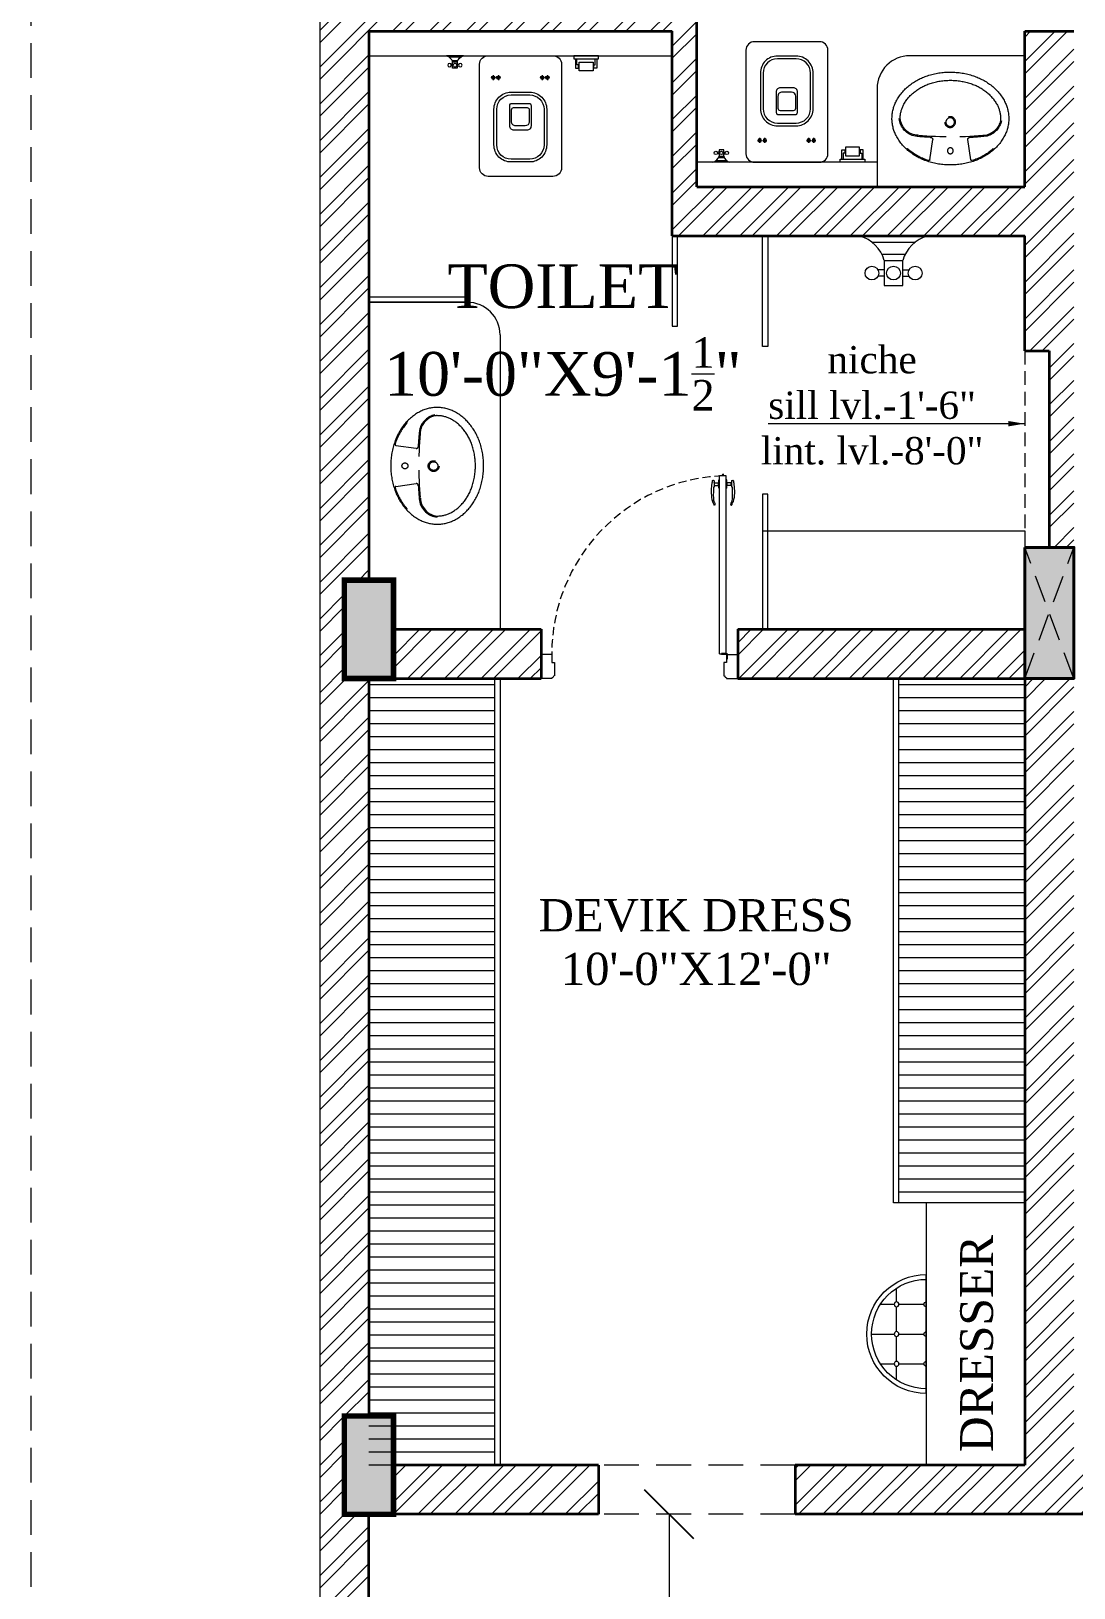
# Model space of a CAD drawing. Header units: inches. Extents: x -61 to 4103, y -308 to 989.
# Drawn here: x 1324.9 to 1515.7, y 253.7 to 538.7 of the extents above; entities that cross this region are included whole.
import ezdxf

# ---------------------------------------------------------------- set-up
doc = ezdxf.new("R2010")
doc.units = ezdxf.units.IN
doc.set_wipeout_variables(frame=1)
for name, pattern in [('$0$$0$$0$HIDDEN', [9.525, 6.35, -3.175]), ('$0$$2$$0$HIDDEN', [0.375, 0.25, -0.125]), ('$2$$0$HIDDEN', [0.375, 0.25, -0.125]), ('AR-01-R0-COLUMN LAYOUT$0$$0$HIDDEN', [0.375, 0.25, -0.125]), ('AR-01-R0-COLUMN LAYOUT$0$HIDDEN', [9.525, 6.35, -3.175])]:
    doc.linetypes.add(name, pattern=pattern)
doc.layers.get('0').update_dxf_attribs({"lineweight": 0})
for name, color, linetype, lineweight in [('A-DOOR', 34, 'Continuous', 13), ('A-FIXTURE', 30, 'Continuous', 13), ('A-HATCH', 8, 'Continuous', 0), ('A-HIDDEN', 8, '$2$$0$HIDDEN', 9), ('A-TEXT', 2, 'Continuous', 13), ('A-WALL', 1, 'Continuous', 35), ('AR-01-R0-COLUMN LAYOUT$0$A-COMMON WALL', 1, 'Continuous', 0), ('AR-01-R0-COLUMN LAYOUT$0$S-BEAM PLINTH', 3, 'AR-01-R0-COLUMN LAYOUT$0$HIDDEN', 9), ('AR-01-R0-COLUMN LAYOUT$0$S-COLUMN FIRST FLOOR', 6, 'Continuous', 40), ('AR-01-R0-COLUMN LAYOUT$0$S-COLUMN GROUND FLOOR', 6, 'Continuous', 40), ('AR-01-R0-COLUMN LAYOUT$0$S-COLUMN HATCH FIRST FLOOR', 8, 'Continuous', 9), ('AR-01-R0-COLUMN LAYOUT$0$S-COLUMN HATCH GROUND FLOOR', 8, 'Continuous', 9), ('AR-01-R0-COLUMN LAYOUT$0$S-COLUMN S.F. HIDDEN', 8, 'AR-01-R0-COLUMN LAYOUT$0$$0$HIDDEN', 9)]:
    doc.layers.add(name, color=color, linetype=linetype, lineweight=lineweight)
doc.layers.add('A-FURNITURE', color=35, linetype='Continuous', lineweight=13, true_color=0xab6a54)
doc.styles.add('$0$$0$STYLE1', font='romantic.ttf', dxfattribs={"height": 6})
doc.styles.add('$1$$0$STYLE1', font='romantic.ttf', dxfattribs={"height": 6})
doc.styles.add('M', font='arial.ttf', dxfattribs={"height": 12})
doc.styles.get("Standard").update_dxf_attribs({"font": 'arial.ttf', "height": 9})
doc.dimstyles.new('M', dxfattribs={"dimtxt": 12, "dimasz": 3, "dimexe": 0.075, "dimexo": 0.1, "dimgap": 0.09, "dimtad": 0, "dimtoh": 1, "dimdec": 1, "dimzin": 0, "dimdsep": 46, "dimlunit": 4, "dimtxsty": 'M', "dimblk": 'OBLIQUE', "dimcen": 0.09, "dimdle": 0.075, "dimclrd": 256, "dimclre": 256, "dimclrt": 256, "dimazin": 0, "dimtfac": 1, "dimtdec": 1, "dimtix": 1, "dimtofl": 0, "dimtmove": 0, "dimatfit": 0, "dimldrblk": 'OBLIQUE', "dimfxl": 1, "dimtolj": 1, "dimtzin": 0, "dimlwd": -1, "dimlwe": -1, "dimarcsym": 0})
doc.dimstyles.get("Standard").update_dxf_attribs({"dimtxt": 18, "dimasz": 6, "dimexe": 0, "dimexo": 6, "dimgap": 0.09, "dimtad": 0, "dimtih": 1, "dimtoh": 1, "dimdec": 1, "dimzin": 0, "dimdsep": 46, "dimlunit": 4, "dimtxsty": 'Standard', "dimblk": 'OBLIQUE', "dimcen": 0.09, "dimclrd": 256, "dimclre": 256, "dimclrt": 256, "dimadec": 0, "dimazin": 0, "dimtfac": 1, "dimtdec": 1, "dimtofl": 0, "dimtmove": 1, "dimatfit": 3, "dimfxl": 1, "dimtolj": 1, "dimtzin": 0, "dimlwd": -1, "dimlwe": -1, "dimarcsym": 0})
pattern_1 = [(45, (1377.729, -0.0001), (-3.367596, 3.367596), []), (45, (1379.974, -0.0001), (-3.367596, 3.367596), [])]
pattern_2 = [(180, (1377.729, -0.0001), (-4e-16, -2.38125), [])]
pattern_3 = [(45, (1377.729, -0.0001), (-3.367596, 3.367596), []), (45, (1379.974, -0.0001), (-3.367596, 3.367596), [])]

# ---------------------------------------------------------------- blocks, each defined once
blk = doc.blocks.new('$0$AK-BASE PLANS$0$$0$$0$aalisie dot')
at = {"ltscale": 0.6}
for p, q in [((326403.3, 156595.6), (326409.2, 156595.6)), ((326406.4, 156598.9), (326406.4, 156592.2)), ((326410.4, 156595.6), (326416.4, 156595.6)), ((326413.6, 156598.9), (326413.6, 156592.2)), ((326472.3, 156595.6), (326478.3, 156595.6)), ((326475.4, 156598.9), (326475.4, 156592.2)), ((326479.5, 156595.6), (326485.4, 156595.6)), ((326482.6, 156598.9), (326482.6, 156592.2))]:
    blk.add_line(p, q, dxfattribs=at)
for points in [[(326399.1, 156626.5), (326490.5, 156626.5, -0.414214), (326502.5, 156614.5), (326502.5, 156468.6, -0.414214), (326490.5, 156456.6), (326399.1, 156456.6, -0.414214), (326387.1, 156468.6), (326387.1, 156614.5, -0.414214)], [(326431.4, 156575.1), (326457.7, 156575.1, -0.414214), (326481.7, 156551.1), (326481.7, 156500.8, -0.414214), (326457.7, 156476.8), (326431.4, 156476.8, -0.414214), (326407.4, 156500.8), (326407.4, 156551.1, -0.414214)], [(326431.4, 156571.3), (326457.7, 156571.3, -0.414214), (326477.9, 156551.1), (326477.9, 156500.8, -0.414214), (326457.7, 156480.7), (326431.4, 156480.7, -0.414214), (326411.3, 156500.8), (326411.3, 156551.1, -0.414214)], [(326432.7, 156559.4), (326456.6, 156559.4, -0.414214), (326459.6, 156556.4), (326459.6, 156527.5, -0.414214), (326453.6, 156521.5), (326435.7, 156521.5, -0.414214), (326429.7, 156527.5), (326429.7, 156556.4, -0.414214)], [(326435.1, 156553.4), (326454.1, 156553.5, -0.415414), (326457.1, 156550.5), (326457.1, 156533.6, -0.413014), (326451.1, 156527.6), (326438.1, 156527.6, -0.415414), (326432.1, 156533.6), (326432.1, 156550.4, -0.413014)]]:
    blk.add_lwpolyline(points, format="xyb", close=True, dxfattribs=at)
for centre in [(326406.4, 156595.6), (326413.6, 156595.6), (326475.4, 156595.6), (326482.6, 156595.6)]:
    blk.add_circle(centre, 2.41, dxfattribs=at)
blk = doc.blocks.new('$0$AK-BASE PLANS$0$$0$$0$Health Faucet-plan')
for p, q in [((0, 50.8), (69.9, 50.8)), ((12.5, 44.4), (57.4, 44.4)), ((25.4, 15.9), (19.1, 15.9)), ((25.4, 9.5), (19.1, 9.5)), ((47.1, 31.7), (22.9, 31.7)), ((44.4, 15.9), (50.8, 15.9)), ((44.4, 9.5), (50.8, 9.5))]:
    blk.add_line(p, q)
blk.add_lwpolyline([(25.4, 25.4), (25.4, 0), (44.4, 0), (44.4, 25.4)], close=True)
for centre in [(12.7, 12.7), (34.9, 12.7), (57.2, 12.7)]:
    blk.add_circle(centre, 7.1)
for centre, start, end in [((-9.5, 15.9), 15.2551, 74.7449), ((79.4, 15.9), 105.25512, 164.74488)]:
    blk.add_arc(centre, 36.2, start, end)
blk = doc.blocks.new('$0$AK-BASE PLANS$0$$0$$0$A$C0BFF59D6')
at = {"linetype": 'Continuous'}
blk.add_wipeout([(18.8, 9.4), (75, 9.4), (75, 28.1), (70.6, 28.1), (70.6, 32.1), (92.9, 32.1), (92.9, 117.9), (38.4, 117.9), (38.4, 32.1), (60.6, 32.1), (60.6, 28.1), (56.3, 28.1), (56.3, 18.8), (18.8, 18.8), (18.8, 131.3), (56.3, 131.3), (56.3, 121.9), (60.6, 121.9), (60.6, 117.9), (70.6, 117.9), (70.6, 121.9), (75, 121.9), (75, 140.6), (18.8, 140.6), (18.8, 150), (0, 150), (0, 0), (18.8, 0)], dxfattribs=at)
for p, q in [((18.8, 140.6), (75, 140.6)), ((56.3, 131.3), (18.8, 131.3)), ((56.3, 121.9), (56.3, 131.3)), ((75, 121.9), (56.3, 121.9)), ((60.6, 121.9), (60.6, 117.9)), ((70.6, 121.9), (70.6, 117.9)), ((75, 140.6), (75, 121.9)), ((56.3, 18.8), (18.8, 18.8)), ((18.8, 9.4), (75, 9.4)), ((56.3, 28.1), (56.3, 18.8)), ((75, 28.1), (56.3, 28.1)), ((60.6, 32.1), (60.6, 28.1)), ((70.6, 32.1), (70.6, 28.1)), ((75, 9.4), (75, 28.1))]:
    blk.add_line(p, q)
for points in [[(18.8, 150), (0, 150), (0, 0), (18.8, 0)], [(92.9, 32.1), (38.4, 32.1), (38.4, 117.9), (92.9, 117.9)]]:
    blk.add_lwpolyline(points, close=True)
blk = doc.blocks.new('$0$AK-BASE PLANS$0$$0$$0$WA. CLOSET')
at = {"ltscale": 0.7, "extrusion": (0, 0, -1)}
for name, p, xscale, yscale, zscale, rotation in [('$0$AK-BASE PLANS$0$$0$$0$A$C0BFF59D6', (604390.94, 687904.28), 0.0299828199204082, 0.0299828199204082, -0.0299828199204082, 359.9999767286116), ('$0$AK-BASE PLANS$0$$0$$0$aalisie dot', (624743.16, 645475.92), 0.1299411421641707, 0.1299411421641707, -0.1299411421641707, 90)]:
    blk.add_blockref(name, p, dxfattribs=dict(at, xscale=xscale, yscale=yscale, zscale=zscale, rotation=rotation))
at = {"ltscale": 0.7, "xscale": 0.0449742297225058, "yscale": 0.0449742297225058, "zscale": 0.0449742297225058, "rotation": 270}
blk.add_blockref('$0$AK-BASE PLANS$0$$0$$0$Health Faucet-plan', (-604393.22, 687884.1), dxfattribs=at)
blk = doc.blocks.new('$1$$0$DC XVS')
at = {"linetype": '$2$$0$HIDDEN', "ltscale": 20}
blk.add_lwpolyline([(42965.79, -4769.5, -0.120605), (42968.95, -4770.26, -0.10507), (42971.81, -4772.61, -0.088649), (42973.64, -4775.97, -0.079738), (42974.32, -4780.16, -0.079738), (42973.66, -4784.36, -0.088649), (42971.85, -4787.73, -0.10507), (42968.99, -4790.09, -0.120605), (42965.84, -4790.87, -0.120605), (42962.69, -4790.11, -0.10507), (42959.82, -4787.75, -0.088649), (42958, -4784.39, -0.079738), (42957.32, -4780.2, -0.079738), (42957.98, -4776.01, -0.088649), (42959.79, -4772.64, -0.10507), (42962.65, -4770.27, -0.120605)], format="xyb", close=True, dxfattribs=at)
for points in [[(42966.19, -4789.36, -0.017243), (42965.84, -4789.37, -0.120605), (42963.38, -4788.78, -0.10507), (42961, -4786.82, -0.088649), (42959.42, -4783.92, -0.079738), (42958.82, -4780.2, -0.079738), (42959.41, -4776.48, -0.088649), (42960.97, -4773.57, -0.10507), (42963.34, -4771.6, -0.120605), (42965.8, -4771, -0.120605)], [(42971.32, -4772.31, -0.016805), (42971.7, -4772.76, -0.092161), (42973.52, -4776.2, -0.435128), (42973.39, -4776.43), (42969.68, -4776.98, -0.396344), (42969.27, -4776.55, 0.011856), (42969.06, -4773.81, 0.340407), (42965.81, -4770.81)], [(42971.32, -4788.06, 0.016805), (42971.7, -4787.61, 0.092161), (42973.52, -4784.17, 0.435128), (42973.39, -4783.93), (42969.68, -4783.39, 0.44775), (42969.3, -4783.66, -0.015365), (42969.02, -4786.93, -0.272514), (42966.23, -4789.54, -0.272514)]]:
    blk.add_lwpolyline(points, format="xyb", dxfattribs=at)
for centre, radius in [((42966.47, -4780.14), 0.991), ((42966.47, -4780.14), 0.789), ((42971.72, -4780.18), 0.542)]:
    blk.add_circle(centre, radius, dxfattribs=at)
for centre, radius, start, end in [((42965.51, -4774.37), 3.38, 1.2814, 85.1225), ((42908.69, -4780.33), 60.51, 353.7877, 5.7231), ((42965.4, -4785.87), 3.58, 282.7297, 343.7047)]:
    blk.add_arc(centre, radius, start, end, dxfattribs=at)
blk = doc.blocks.new('$0$A$C60161C00')
for p, q in [((10.89, 21.79), (10.89, 0)), ((10.89, 20.9), (10.89, 16.78)), ((5.45, 19.29), (5.45, 16.78)), ((2.5, 16.34), (5.01, 16.34)), ((5.45, 15.9), (5.45, 11.33)), ((5.88, 16.34), (10.46, 16.34)), ((10.89, 15.9), (10.89, 11.33)), ((0.89, 10.89), (5.01, 10.89)), ((5.45, 10.46), (5.45, 5.88)), ((5.88, 10.89), (10.46, 10.89)), ((10.89, 10.46), (10.89, 5.88)), ((2.5, 5.45), (5.01, 5.45)), ((5.45, 5.01), (5.45, 2.5)), ((5.88, 5.45), (10.46, 5.45)), ((10.89, 5.01), (10.89, 0.89))]:
    blk.add_line(p, q)
for centre in [(5.45, 16.34), (5.45, 10.89), (5.45, 5.45)]:
    blk.add_circle(centre, 0.436)
for centre, radius in [((10.89, 10.89), 10.89), ((10.89, 10.89), 10.01), ((10.89, 16.34), 0.436), ((10.89, 10.89), 0.436), ((10.89, 5.45), 0.436)]:
    blk.add_arc(centre, radius, 90, 270)
blk = doc.blocks.new('$1$$0$handle_')
for p, q in [((-0.75, 0), (0.75, 0)), ((-3.84, -0.87), (-3.85, -0.92)), ((-0.75, -0.13), (-0.75, 0)), ((-0.75, -0.13), (0.75, -0.13)), ((-0.31, -0.13), (-0.31, -0.13)), ((0.3, -0.96), (-0.3, -0.96)), ((-0.29, -0.15), (0.29, -0.15)), ((-0.25, -0.9), (-0.25, -0.15)), ((-0.25, -0.9), (0.25, -0.9)), ((0.25, -0.9), (0.25, -0.15)), ((0.3, -0.96), (0.34, -0.95)), ((0.31, -0.13), (0.31, -0.13)), ((0.65, -1.05), (0.65, -1.23)), ((0.75, -0.13), (0.75, 0))]:
    blk.add_line(p, q)
for centre, radius, start, end in [((-3.78, -0.93), 0.0769, 167.6781, 262.0686), ((-3.77, -0.88), 0.0769, 88.2493, 167.6781), ((-0.3, -1.42), 0.464, 90.2821, 130.7273), ((-0.29, -0.13), 0.0185, 180, 270), ((-0.25, -0.96), 0.0532, 90, 180), ((0.25, -0.96), 0.0532, 0, 90), ((0.29, -0.13), 0.0185, 270, 360), ((0.42, -1.42), 0.478, 67.3956, 98.7522), ((0.57, -1.23), 0.0769, 278.1759, 360), ((0.57, -1.05), 0.0769, 360, 67.3956)]:
    blk.add_arc(centre, radius, start, end)
for points, knots in [([(0.58, -1.31), (0.24, -1.36), (-0.53, -1.5), (-2.81, -1.58), (-3.62, -1.04), (-3.78, -1.01), (-3.79, -1.01)], [0.064651, 0.064651, 0.064651, 0.064651, 0.450521, 1.832326, 2.246212, 2.27179, 2.27179, 2.27179, 2.27179]), ([(-0.6, -1.07), (-0.61, -1.07), (-0.62, -1.07), (-0.77, -1.09), (-0.93, -1.1), (-2.42, -1.12), (-2.75, -1.11), (-3.06, -1.04), (-3.11, -1.02), (-3.21, -0.99), (-3.25, -0.97), (-3.37, -0.91), (-3.43, -0.88), (-3.56, -0.84), (-3.61, -0.82), (-3.7, -0.81), (-3.73, -0.81), (-3.77, -0.81)], [0.667145, 0.667145, 0.667145, 0.667145, 0.681098, 0.681098, 1.004571, 1.004571, 1.651515, 1.651515, 1.812419, 1.812419, 1.988171, 1.988171, 2.163922, 2.163922, 2.251194, 2.251194, 2.323653, 2.323653, 2.323653, 2.323653])]:
    blk.add_open_spline(points, degree=3, knots=knots)
blk = doc.blocks.new("$1$$0$d3'")
at = {"layer": 'A-DOOR'}
for p, q in [((-3.36, 4.49), (-3.36, 37.09)), ((-2.11, 37.09), (-3.36, 37.09)), ((-2.58, 37.09), (-2.58, 37.43)), ((-2.11, 4.49), (-2.11, 37.09)), ((-36, 0), (-36, 4.4)), ((-34.03, 4.4), (-36, 4.4)), ((-34.03, 4.4), (-34.03, 2.9)), ((-34.03, 2.9), (-33.53, 2.9)), ((-33.53, 2.9), (-33.53, 0.5)), ((-3.36, 4.49), (-2.11, 4.49)), ((-2.03, 2.9), (-2.53, 2.9)), ((-2.53, 2.9), (-2.53, 0.5)), ((-2.03, 4.4), (-2.03, 2.9)), ((-2, 4.4), (0, 4.4)), ((-0.75, 4.4), (-0.75, 4.4)), ((-0.75, 4.4), (-0.75, 4.4)), ((0, 0), (0, 4.4)), ((-34.03, 0), (-36, 0)), ((-34.03, 0.14), (-34.03, 0)), ((-33.53, 0.5), (-33.67, 0.5)), ((-2.53, 0.5), (-2.4, 0.5)), ((-2.03, 0.14), (-2.03, 0)), ((-2.03, 0), (0, 0))]:
    blk.add_line(p, q, dxfattribs=at)
at = {"layer": 'A-DOOR', "lineweight": -3}
for p, q in [((-35.5, 4.4), (-35.5, 4.4)), ((-2.08, 4.49), (-2.95, 4.49)), ((-2.95, 4.47), (-2.95, 4.49)), ((-2.08, 4.47), (-2.95, 4.47)), ((-2.02, 4.41), (-2.02, 3.54)), ((-2.02, 3.54), (-2, 3.54)), ((-2, 4.41), (-2, 3.54))]:
    blk.add_line(p, q, dxfattribs=at)
blk.add_circle((-2.02, 4.47), 0.0663, dxfattribs=at)
at = {"layer": 'A-DOOR', "linetype": '$2$$0$HIDDEN', "ltscale": 6}
blk.add_arc((-1.47, 4.55), 32.56, 92.2361, 180.2684, dxfattribs=at)
at = {"layer": 'A-DOOR'}
for centre, radius, start, end in [((-2.58, 37.09), 0.337, 90, 180), ((-34.03, 0.5), 0.362, 270, 0), ((-2.03, 0.5), 0.362, 180, 270)]:
    blk.add_arc(centre, radius, start, end, dxfattribs=at)
at = {"layer": 'A-DOOR', "extrusion": (0, 0, -1), "zscale": -1, "rotation": 90}
blk.add_blockref('$1$$0$handle_', (3.36, 35.59), dxfattribs=at)
at = {"layer": 'A-DOOR', "rotation": 90}
blk.add_blockref('$1$$0$handle_', (-2.11, 35.59), dxfattribs=at)
blk = doc.blocks.new('$1$$0$AK-BASE PLANS$0$$0$$0$Health Faucet-plan')
for p, q in [((0, 50.8), (69.9, 50.8)), ((12.5, 44.4), (57.4, 44.4)), ((47.1, 31.7), (22.9, 31.7)), ((25.4, 15.9), (19.1, 15.9)), ((25.4, 9.5), (19.1, 9.5)), ((44.4, 15.9), (50.8, 15.9)), ((44.4, 9.5), (50.8, 9.5))]:
    blk.add_line(p, q)
blk.add_lwpolyline([(25.4, 25.4), (25.4, 0), (44.4, 0), (44.4, 25.4)], close=True)
for centre in [(12.7, 12.7), (34.9, 12.7), (57.2, 12.7)]:
    blk.add_circle(centre, 7.1)
for centre, start, end in [((-9.5, 15.9), 15.2551, 74.7449), ((79.4, 15.9), 105.2551, 164.7449)]:
    blk.add_arc(centre, 36.2, start, end)
blk = doc.blocks.new('_Oblique')
at = {"color": 0, "linetype": 'ByBlock', "lineweight": -2}
blk.add_line((-0.5, -0.5), (0.5, 0.5), dxfattribs=at)

msp = doc.modelspace()

# ---------------------------------------------------------------- hatches: boundary and pattern name
at = {"layer": 'A-FURNITURE'}
h = msp.add_hatch(dxfattribs=at)
h.set_pattern_fill('ANSI31', color=256, scale=0.75, angle=135)
h.set_pattern_definition(pattern_2)
h.paths.add_polyline_path([(1409.73, 420.19), (1386.73, 420.19), (1386.73, 276.19), (1409.73, 276.19)])
h = msp.add_hatch(dxfattribs=at)
h.set_pattern_fill('ANSI31', color=256, scale=0.75, angle=135)
h.set_pattern_definition(pattern_2)
h.paths.add_polyline_path([(1506.73, 420.19), (1483.73, 420.19), (1483.73, 324.19), (1506.73, 324.19)])
at = {"layer": 'A-HATCH'}
h = msp.add_hatch(dxfattribs=at)
h.set_pattern_fill('ANSI32', color=256, scale=0.5)
h.set_pattern_definition(pattern_3)
h.paths.add_polyline_path([(1418.23, 429.19), (1391.23, 429.19), (1391.23, 420.19), (1418.23, 420.19)])
h = msp.add_hatch(dxfattribs=at)
h.set_pattern_fill('ANSI32', color=256, scale=0.5)
h.set_pattern_definition(pattern_3)
h.paths.add_polyline_path([(1506.73, 429.19), (1454.23, 429.19), (1454.23, 420.19), (1506.73, 420.19)])
h = msp.add_hatch(dxfattribs=at)
h.set_pattern_fill('ANSI32', color=256, scale=0.5)
h.set_pattern_definition(pattern_1)
h.paths.add_polyline_path([(1515.73, 420.19), (1506.73, 420.19), (1506.73, 276.19), (1464.73, 276.19), (1464.73, 267.19), (1563.73, 267.19), (1563.73, 276.19), (1515.73, 276.19)])
h = msp.add_hatch(dxfattribs=at)
h.set_pattern_fill('ANSI32', color=256, scale=0.5)
h.set_pattern_definition(pattern_1)
h.paths.add_polyline_path([(1428.73, 276.19), (1391.23, 276.19), (1391.23, 267.19), (1428.73, 267.19)])
at = {"layer": 'AR-01-R0-COLUMN LAYOUT$0$S-COLUMN HATCH FIRST FLOOR', "linetype": 'ByBlock'}
h = msp.add_hatch(color=256, dxfattribs=at)
h.dxf.hatch_style = 1
h.paths.add_polyline_path([(1506.73, 444.19), (1515.73, 444.19), (1515.73, 420.19), (1506.73, 420.19)])
h = msp.add_hatch(color=256, dxfattribs=at)
h.dxf.hatch_style = 1
h.paths.add_polyline_path([(1382.23, 438.19), (1391.23, 438.19), (1391.23, 420.19), (1382.23, 420.19)])
h = msp.add_hatch(color=256, dxfattribs=at)
h.dxf.hatch_style = 1
h.paths.add_polyline_path([(1382.23, 285.19), (1391.23, 285.19), (1391.23, 267.19), (1382.23, 267.19)], flags=17)
h = msp.add_hatch(color=256, dxfattribs=at)
h.dxf.hatch_style = 1
h.paths.add_polyline_path([(1382.23, 285.19), (1391.23, 285.19), (1391.23, 267.19), (1382.23, 267.19)], flags=17)
h = msp.add_hatch(color=256, dxfattribs=at)
h.dxf.hatch_style = 1
h.paths.add_polyline_path([(1382.23, 285.19), (1391.23, 285.19), (1391.23, 267.19), (1382.23, 267.19)])
at = {"layer": 'AR-01-R0-COLUMN LAYOUT$0$S-COLUMN HATCH GROUND FLOOR', "linetype": 'ByBlock'}
for points in [[(1515.73, 444.19), (1506.73, 444.19), (1506.73, 420.19), (1515.73, 420.19)], [(1391.23, 438.19), (1382.23, 438.19), (1382.23, 420.19), (1391.23, 420.19)], [(1391.23, 285.19), (1382.23, 285.19), (1382.23, 267.19), (1391.23, 267.19)]]:
    msp.add_hatch(color=256, dxfattribs=at).paths.add_polyline_path(points)

# ---------------------------------------------------------------- linework, layer by layer
at = {"layer": 'A-FIXTURE'}
for p, q in [((1506.73, 534.19), (1485.73, 534.19)), ((1479.73, 528.19), (1479.73, 510.19)), ((1479.73, 514.69), (1446.73, 514.69)), ((1386.73, 489.07), (1404.73, 489.07)), ((1410.73, 483.07), (1410.73, 429.19)), ((1458.73, 447.19), (1506.73, 447.19)), ((1458.73, 447.19), (1458.73, 429.19)), ((1506.73, 447.19), (1506.73, 444.19))]:
    msp.add_line(p, q, dxfattribs=at)
at = {"layer": 'A-FIXTURE', "color": 4}
for points in [[(1442.23, 501.19), (1442.23, 484.69), (1443.23, 484.69), (1443.23, 501.19)], [(1459.73, 501.19), (1459.73, 480.94), (1458.73, 480.94), (1458.73, 501.19)], [(1386.73, 490.07), (1404.73, 490.07), (1404.73, 489.07), (1386.73, 489.07)], [(1459.73, 429.19), (1459.73, 453.94), (1458.73, 453.94), (1458.73, 429.19)]]:
    msp.add_lwpolyline(points, dxfattribs=at)
at = {"layer": 'A-FIXTURE'}
for centre, start, end in [((1485.73, 528.19), 90, 180), ((1404.73, 483.07), 0, 90)]:
    msp.add_arc(centre, 6, start, end, dxfattribs=at)
at = {"layer": 'A-FURNITURE'}
for p, q in [((1409.73, 420.19), (1409.73, 276.19)), ((1410.73, 420.19), (1410.73, 276.19)), ((1482.73, 324.19), (1482.73, 420.19)), ((1483.73, 324.19), (1483.73, 420.19)), ((1506.73, 324.19), (1482.73, 324.19)), ((1488.73, 324.19), (1488.73, 276.19))]:
    msp.add_line(p, q, dxfattribs=at)
at = {"layer": 'A-HIDDEN', "linetype": '$0$$2$$0$HIDDEN', "ltscale": 10}
msp.add_line((1506.73, 480.19), (1506.73, 444.19), dxfattribs=at)
at = {"layer": 'A-HIDDEN', "linetype": '$0$$0$$0$HIDDEN'}
for p, q in [((1464.73, 276.19), (1428.73, 276.19)), ((1464.73, 267.19), (1428.73, 267.19))]:
    msp.add_line(p, q, dxfattribs=at)
at = {"layer": 'A-WALL'}
for p, q in [((1446.73, 510.19), (1446.73, 544.69)), ((1386.73, 538.69), (1386.73, 438.19)), ((1386.73, 538.69), (1442.23, 538.69)), ((1442.23, 501.19), (1442.23, 538.69)), ((1506.73, 538.69), (1515.73, 538.69)), ((1506.73, 510.19), (1506.73, 538.69)), ((1446.73, 510.19), (1506.73, 510.19)), ((1442.23, 501.19), (1506.73, 501.19)), ((1506.73, 480.19), (1506.73, 501.19)), ((1506.73, 480.19), (1511.23, 480.19)), ((1511.23, 480.19), (1511.23, 444.19)), ((1391.23, 429.19), (1418.23, 429.19)), ((1418.23, 429.19), (1418.23, 420.19)), ((1454.23, 429.19), (1506.73, 429.19)), ((1454.23, 429.19), (1454.23, 420.19)), ((1386.73, 420.19), (1386.73, 285.19)), ((1391.23, 420.19), (1418.23, 420.19)), ((1454.23, 420.19), (1506.73, 420.19)), ((1506.73, 420.19), (1506.73, 276.19)), ((1386.73, 24), (1386.73, 267.19))]:
    msp.add_line(p, q, dxfattribs=at)
at = {"layer": 'A-WALL', "ltscale": 0.01}
for p, q in [((1428.73, 276.19), (1391.23, 276.19)), ((1428.73, 276.19), (1428.73, 267.19)), ((1506.73, 276.19), (1464.73, 276.19)), ((1464.73, 276.19), (1464.73, 267.19)), ((1428.73, 267.19), (1391.23, 267.19)), ((1563.73, 267.19), (1464.73, 267.19))]:
    msp.add_line(p, q, dxfattribs=at)
at = {"layer": 'AR-01-R0-COLUMN LAYOUT$0$A-COMMON WALL'}
msp.add_line((1377.73, 936.19), (1377.73, 0), dxfattribs=at)
at = {"layer": 'AR-01-R0-COLUMN LAYOUT$0$S-COLUMN FIRST FLOOR', "linetype": 'ByBlock'}
for points in [[(1506.73, 444.19), (1515.73, 444.19), (1515.73, 420.19), (1506.73, 420.19)], [(1382.23, 438.19), (1391.23, 438.19), (1391.23, 420.19), (1382.23, 420.19)], [(1382.23, 285.19), (1391.23, 285.19), (1391.23, 267.19), (1382.23, 267.19)], [(1382.23, 285.19), (1391.23, 285.19), (1391.23, 267.19), (1382.23, 267.19)]]:
    msp.add_lwpolyline(points, close=True, dxfattribs=at)
at = {"layer": 'AR-01-R0-COLUMN LAYOUT$0$S-COLUMN GROUND FLOOR', "linetype": 'ByBlock'}
for points in [[(1506.73, 444.19), (1515.73, 444.19), (1515.73, 420.19), (1506.73, 420.19)], [(1382.23, 438.19), (1391.23, 438.19), (1391.23, 420.19), (1382.23, 420.19)], [(1382.23, 285.19), (1391.23, 285.19), (1391.23, 267.19), (1382.23, 267.19)], [(1382.23, 285.19), (1391.23, 285.19), (1391.23, 267.19), (1382.23, 267.19)]]:
    msp.add_lwpolyline(points, close=True, dxfattribs=at)
at = {"layer": 'AR-01-R0-COLUMN LAYOUT$0$S-COLUMN S.F. HIDDEN', "ltscale": 20}
for p, q in [((1506.73, 420.19), (1515.73, 444.19)), ((1515.73, 420.19), (1506.73, 444.19))]:
    msp.add_line(p, q, dxfattribs=at)
for points in [[(1506.73, 444.19), (1515.73, 444.19), (1515.73, 420.19), (1506.73, 420.19)], [(1382.23, 285.19), (1391.23, 285.19), (1391.23, 267.19), (1382.23, 267.19)]]:
    msp.add_lwpolyline(points, close=True, dxfattribs=at)
at = {"layer": 'AR-01-R0-COLUMN LAYOUT$0$S-COLUMN S.F. HIDDEN', "ltscale": 20, "const_width": 1}
for points in [[(1382.23, 438.19), (1391.23, 438.19), (1391.23, 420.19), (1382.23, 420.19)], [(1382.23, 285.19), (1391.23, 285.19), (1391.23, 267.19), (1382.23, 267.19)]]:
    msp.add_lwpolyline(points, close=True, dxfattribs=at)

# ---------------------------------------------------------------- block references
at = {"layer": 'A-DOOR'}
msp.add_blockref("$1$$0$d3'", (1454.23, 420.19), dxfattribs=at)
at = {"layer": 'A-FIXTURE', "xscale": -1, "rotation": 90}
msp.add_blockref('$1$$0$DC XVS', (-3287.05, 43488.51), dxfattribs=at)
at = {"layer": 'A-FIXTURE', "rotation": 180}
msp.add_blockref('$1$$0$DC XVS', (44365.05, -4321.07), dxfattribs=at)
at = {"layer": 'A-FURNITURE', "xscale": -1, "rotation": 180}
msp.add_blockref('$0$A$C60161C00', (1477.84, 311.08), dxfattribs=at)

# ---------------------------------------------------------------- texts
at = {"layer": 'A-TEXT', "attachment_point": 5, "style": '$1$$0$STYLE1'}
for s, insert, char_height, width in [('\\A1;TOILET \\P10\'-0"X9\'-1{\\H0.7x;\\S1/2;}"', (1422.22, 482.61), 8, 77.5786), ('\\A1;DEVIK DRESS\\P10\'-0"X12\'-0"', (1446.63, 371.9), 5.8962, 63.8838)]:
    msp.add_mtext(s, dxfattribs=dict(at, insert=insert, char_height=char_height, width=width))
at = {"layer": 'A-TEXT', "insert": (1478.81, 470.16), "char_height": 5, "attachment_point": 5, "style": '$1$$0$STYLE1'}
msp.add_mtext_dynamic_manual_height_columns('\\A1;niche\\Psill lvl.-1\'-6"\\Plint. lvl.-8\'-0"', width=82.4178, gutter_width=1, heights=[0], dxfattribs=at)
at = {"layer": 'A-TEXT', "insert": (1497.97, 298.46), "char_height": 6, "attachment_point": 5, "rotation": 90, "style": '$0$$0$STYLE1'}
msp.add_mtext_dynamic_manual_height_columns('\\A1;DRESSER', width=32.1961, gutter_width=1, heights=[0], dxfattribs=at)

# ---------------------------------------------------------------- leaders
at = {"layer": 'A-TEXT'}
for points, dimstyle, override in [([(1506.73, 466.83), (1459.77, 466.83)], 'Standard', {"dimtxt": 9, "dimasz": 3, "dimgap": 0.09, "dimtad": 0, "dimtih": 0, "dimtoh": 0, "dimfxl": 2, "dimfxlon": 1}), ([(1441.68, 267.19), (1441.68, 246.29), (1409.67, 246.29)], 'M', {"dimasz": 9, "dimfxl": 2, "dimfxlon": 1})]:
    msp.add_leader(points, dimstyle=dimstyle, override=override, dxfattribs=at)

# ---------------------------------------------------------------- next in the draw order: block references
at = {"layer": 'A-FIXTURE', "rotation": 270}
msp.add_blockref('$0$AK-BASE PLANS$0$$0$$0$WA. CLOSET', (-686431.3, -603876.25), dxfattribs=at)

# ---------------------------------------------------------------- next in the draw order: hatches: boundary and pattern name
at = {"layer": 'A-HATCH'}
h = msp.add_hatch(dxfattribs=at)
h.set_pattern_fill('ANSI32', color=256, scale=0.5)
h.set_pattern_definition(pattern_1)
edge = h.paths.add_edge_path()
edge.add_line((1491.73, 931.69), (1491.73, 936.19))
edge.add_line((1491.73, 936.19), (1377.73, 936.19))
edge.add_line((1377.73, 936.19), (1377.73, -0.19))
edge.add_line((1377.73, -0.19), (1382.23, -0.19))
edge.add_line((1382.23, -0.19), (1382.23, 24))
edge.add_line((1382.23, 24), (1386.73, 24))
edge.add_line((1386.73, 24), (1386.73, 267.19))
edge.add_line((1386.73, 267.19), (1382.23, 267.19))
edge.add_line((1382.23, 267.19), (1382.23, 285.19))
edge.add_line((1382.23, 285.19), (1386.73, 285.19))
edge.add_line((1386.73, 285.19), (1386.73, 420.19))
edge.add_line((1386.73, 420.19), (1382.23, 420.19))
edge.add_line((1382.23, 420.19), (1382.23, 438.19))
edge.add_line((1382.23, 438.19), (1386.73, 438.19))
edge.add_line((1386.73, 438.19), (1386.73, 538.69))
edge.add_line((1386.73, 538.69), (1442.23, 538.69))
edge.add_line((1442.23, 538.69), (1442.23, 501.19))
edge.add_line((1442.23, 501.19), (1506.73, 501.19))
edge.add_line((1506.73, 501.19), (1506.73, 480.19))
edge.add_line((1506.73, 480.19), (1511.23, 480.19))
edge.add_line((1511.23, 480.19), (1511.23, 444.19))
edge.add_line((1511.23, 444.19), (1515.73, 444.19))
edge.add_line((1515.73, 444.19), (1515.73, 538.69))
edge.add_line((1515.73, 538.69), (1506.73, 538.69))
edge.add_line((1506.73, 538.69), (1506.73, 510.19))
edge.add_line((1506.73, 510.19), (1446.73, 510.19))
edge.add_line((1446.73, 510.19), (1446.73, 544.69))
edge.add_line((1446.73, 544.69), (1442.23, 544.69))
edge.add_line((1442.23, 544.69), (1442.23, 543.19))
edge.add_line((1442.23, 543.19), (1386.73, 543.19))
edge.add_line((1386.73, 543.19), (1386.73, 573.19))
edge.add_line((1386.73, 573.19), (1382.23, 573.19))
edge.add_line((1382.23, 573.19), (1382.23, 603.19))
edge.add_line((1382.23, 603.19), (1386.73, 603.19))
edge.add_line((1386.73, 603.19), (1386.73, 783.19))
edge.add_line((1386.73, 783.19), (1382.23, 783.19))
edge.add_line((1382.23, 783.19), (1382.23, 792.19))
edge.add_line((1382.23, 792.19), (1386.73, 792.19))
edge.add_line((1386.73, 792.19), (1386.73, 919.69))
edge.add_line((1386.73, 919.69), (1382.23, 919.69))
edge.add_line((1382.23, 919.69), (1382.23, 931.69))
edge.add_line((1382.23, 931.69), (1391.23, 931.69))
edge.add_line((1391.23, 931.69), (1391.23, 927.19))
edge.add_line((1391.23, 927.19), (1400.23, 927.19))
edge.add_line((1400.23, 927.19), (1400.23, 931.69))
edge.add_line((1400.23, 931.69), (1473.73, 931.69))
edge.add_line((1473.73, 931.69), (1473.73, 927.19))
edge.add_line((1473.73, 927.19), (1482.73, 927.19))
edge.add_line((1482.73, 927.19), (1482.73, 931.69))
edge.add_line((1482.73, 931.69), (1491.73, 931.69))

# ---------------------------------------------------------------- next in the draw order: block references
at = {"layer": 'A-FIXTURE', "xscale": -1, "rotation": 270}
msp.add_blockref('$0$AK-BASE PLANS$0$$0$$0$WA. CLOSET', (-686480.05, 604925.12), dxfattribs=at)
at = {"layer": 'A-FIXTURE', "ltscale": 0.7, "xscale": 0.177889858110575, "yscale": 0.177889858110575, "zscale": 0.177889858110575}
msp.add_blockref('$1$$0$AK-BASE PLANS$0$$0$$0$Health Faucet-plan', (1476.52, 492.15), dxfattribs=at)

# ---------------------------------------------------------------- next in the draw order: linework, layer by layer
at = {"layer": 'A-FIXTURE'}
msp.add_line((1386.73, 534.19), (1442.23, 534.19), dxfattribs=at)
at = {"layer": 'AR-01-R0-COLUMN LAYOUT$0$S-BEAM PLINTH'}
msp.add_lwpolyline([(1324.93, 989.07), (2651.74, 989.07), (2651.74, -308.04), (1324.93, -308.04)], close=True, dxfattribs=at)

doc.saveas('drawing.dxf')
